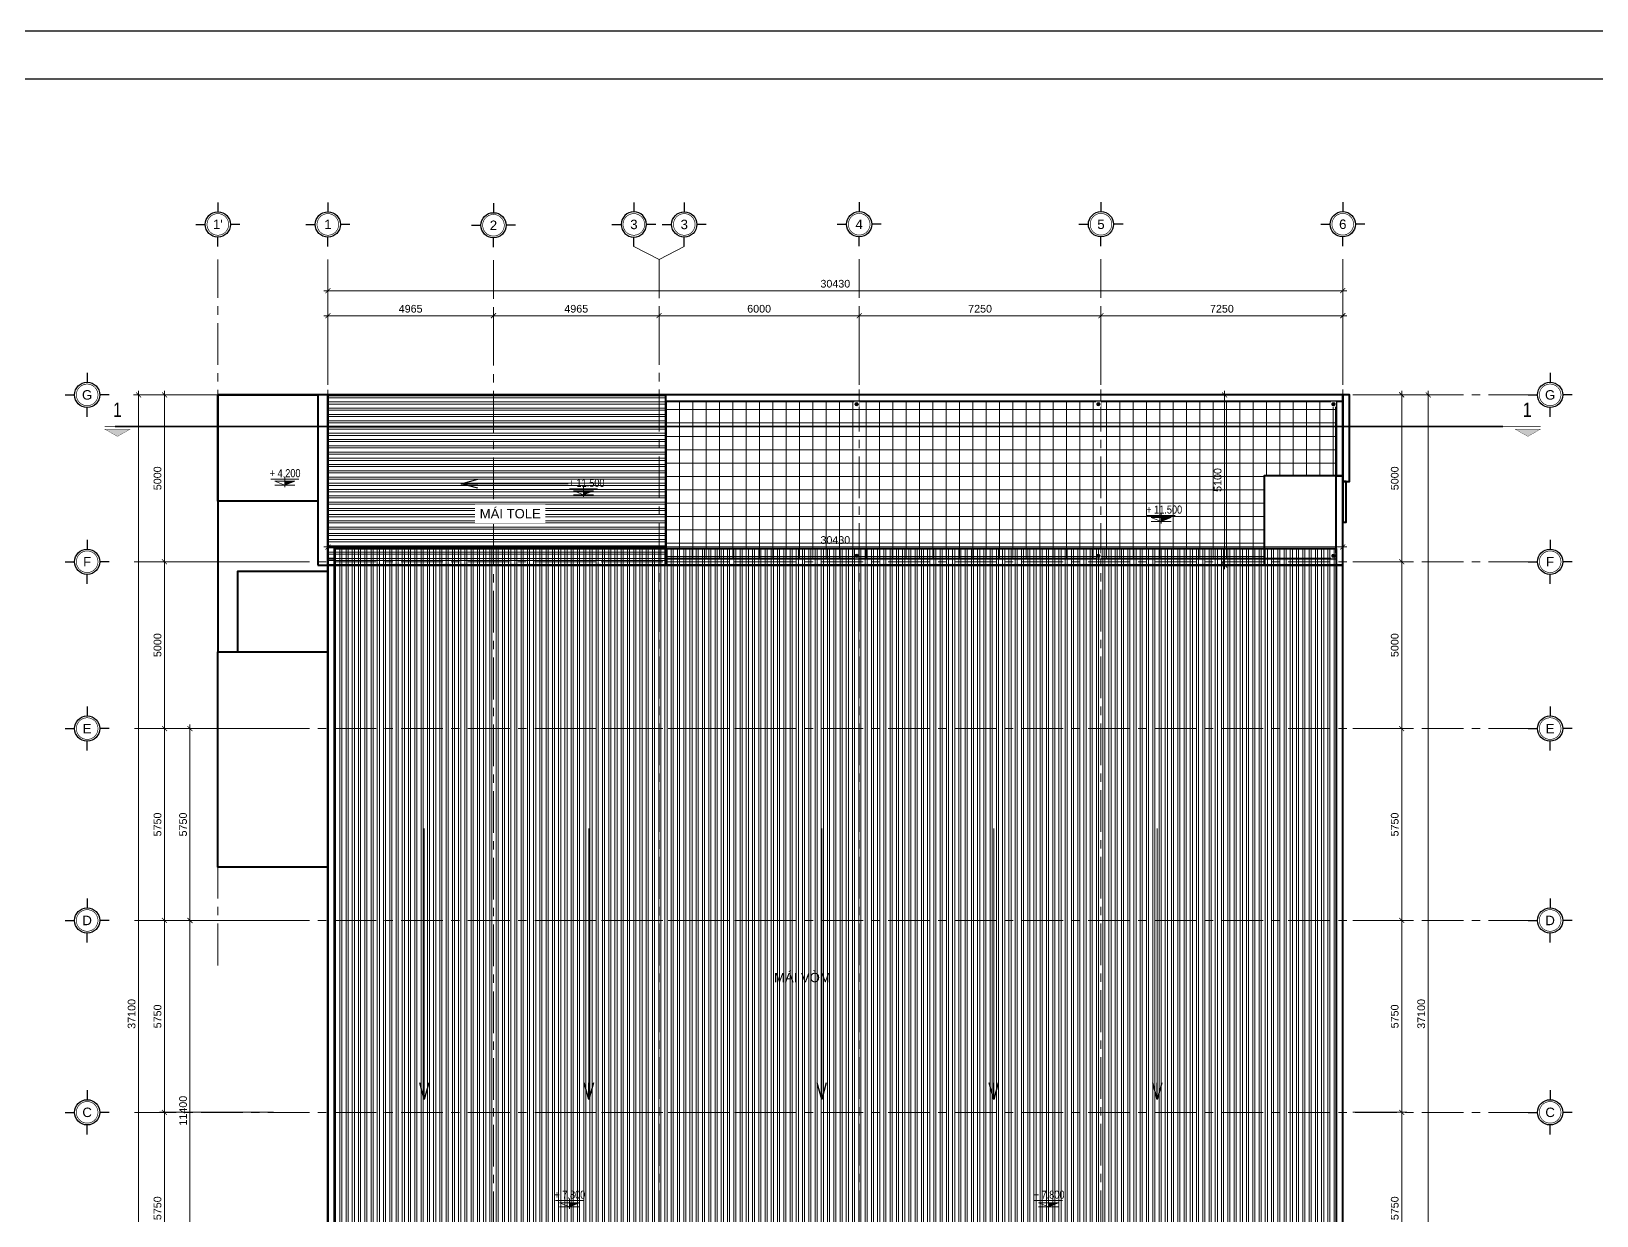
# Model space of a CAD drawing. Header units: millimetres. Extents: x 886808 to 1650903, y -1008069 to 230892.
# Drawn here: x 926097 to 973032, y -558884 to -523392 of the extents above; entities that cross this region are included whole.
import ezdxf
from ezdxf.enums import TextEntityAlignment as Align

# ---------------------------------------------------------------- set-up
doc = ezdxf.new("R2010")
doc.units = ezdxf.units.MM
for name, pattern in [('2nd Fl type B$0$$0$3.tuong bao ngoai$0$HIDDEN', [0.375, 0.25, -0.125]), ('CENTER', [2, 1.25, -0.25, 0.25, -0.25]), ('CENTER2', [28.575, 19.05, -3.175, 3.175, -3.175]), ('CONTINOUS', [0]), ('HIDDEN', [0.375, 0.25, -0.125]), ('HIDDEN2', [0.1875, 0.125, -0.0625])]:
    doc.linetypes.add(name, pattern=pattern)
doc.layers.get('0').update_dxf_attribs({"lineweight": 0})
for name, color, linetype, lineweight in [('01- NET TUONG- 242', 242, 'Continuous', 40), ('06-Dim', 250, 'Continuous', 0), ('8l NET TO', 8, 'Continuous', 9), ('A-Wall', 113, 'Continuous', 30), ('A_Dim', 8, 'Continuous', 5), ('ADP_007_text', 7, 'Continuous', 15), ('ADP_137_symbol', 137, 'Continuous', 9), ('GHI CHU MAT CAT-EW', 6, 'Continuous', 5), ('I-FURN', 252, 'Continuous', 5), ('net truc', 250, 'CENTER2', 5), ('net vl', 33, 'Continuous', 5), ('Text', 250, 'Continuous', 25), ('thiết bị', 191, 'Continuous', 15)]:
    doc.layers.add(name, color=color, linetype=linetype, lineweight=lineweight)
doc.styles.add('ADP_HC_vni_HC', font='')
doc.styles.add('Arial', font='arial.ttf', dxfattribs={"height": 253.361452})
doc.styles.add('E1-R-0.8', font='arial.ttf', dxfattribs={"width": 0.8})
doc.styles.add('Roof Fl type B$0$GHICHUTHUONG', font='arial.ttf', dxfattribs={"width": 0.8})
doc.styles.add('TIÊU ĐỀ', font='arial.ttf', dxfattribs={"height": 230})
doc.styles.get('ADP_HC_vni_HC').set_extended_font_data('VNI-Helve-Condense')
doc.dimstyles.new('1-100', dxfattribs={"dimtxt": 230, "dimasz": 150, "dimexe": 150, "dimexo": 300, "dimgap": 90, "dimtad": 1, "dimdec": 0, "dimrnd": 5, "dimzin": 0, "dimtxsty": 'TIÊU ĐỀ', "dimblk": 'ARCHTICK', "dimcen": 100, "dimdle": 120, "dimclrd": 256, "dimclre": 256, "dimclrt": 2, "dimadec": 0, "dimazin": 0, "dimtfac": 1, "dimtdec": 0, "dimtix": 1, "dimtmove": 1, "dimatfit": 3, "dimldrblk": 'OPEN30', "dimfxl": 900, "dimtolj": 1, "dimtzin": 0, "dimlwd": 13, "dimlwe": 13, "dimarcsym": 1})

# ---------------------------------------------------------------- blocks, each defined once
blk = doc.blocks.new('*U900')
for p, q in [((0, 7), (0, 4)), ((-7, 0), (-4, 0)), ((0, -7), (0, -4)), ((7, 0), (4, 0))]:
    blk.add_line(p, q)
blk.add_circle((0, 0), 4)
at = {"layer": 'net truc', "color": 4, "linetype": 'CONTINOUS', "ltscale": 0.08, "const_width": 0.208}
blk.add_lwpolyline([(3.43, -0.02, 0.414214), (0.02, 3.43, 2.414214), (3.43, -0.02, 0.24166)], format="xyb", dxfattribs=at)
at = {"color": 7, "style": 'Arial', "flags": 8}
blk.add_attdef('DETAIL#', text='', height=3, dxfattribs=at).set_placement((0, 0), align=Align.MIDDLE_CENTER)
blk = doc.blocks.new('TRUC KHU BEP')
at = {"layer": '8l NET TO', "color": 251, "linetype": 'CENTER', "ltscale": 1000, "true_color": 0x636466, "transparency": 33554636}
for p, q in [((-3229, 20004), (-3229, 41158)), ((70, -3999), (70, 41158)), ((5035, -4024), (5035, 41133)), ((10000, -3999), (10000, 41158)), ((-5729, 37100), (13215, 37100)), ((-5735, 32100), (13215, 32100)), ((-5729, 27100), (13215, 27100)), ((-5729, 21350), (13215, 21350)), ((-5729, 15600), (13215, 15600))]:
    blk.add_line(p, q, dxfattribs=at)
blk.add_lwpolyline([(9244, 41547), (10000, 41158)], dxfattribs=at)
at = {"layer": 'Text', "transparency": 33554636, "xscale": 94.41941626506186, "yscale": 94.41941626506186, "zscale": 94.41941626506186}
for p, values in [((-3229, 42208), {'DETAIL#': "1'"}), ((70, 42208), {'DETAIL#': '1'}), ((5035, 42183), {'DETAIL#': '2'}), ((-7148, 37100), {'DETAIL#': 'G'}), ((-7148, 32100), {'DETAIL#': 'F'}), ((-7148, 27100), {'DETAIL#': 'E'}), ((-7148, 21350), {'DETAIL#': 'D'}), ((-7148, 15600), {'DETAIL#': 'C'})]:
    blk.add_blockref('*U900', p, dxfattribs=at).add_auto_attribs(values)
at = {"layer": 'Text', "transparency": 33554636}
ref = blk.add_blockref('*U900', (9244, 42208), dxfattribs=dict(at, xscale=-94.41941626506186, yscale=94.41941626506186, zscale=94.41941626506186))
ref.add_attrib('DETAIL#', '3', dxfattribs={"layer": '0', "color": 7, "height": 283, "style": 'Arial', "flags": 8}).set_placement((9246, 42208), align=Align.MIDDLE_CENTER)
blk = doc.blocks.new('_ArchTick')
at = {"color": 0, "linetype": 'ByBlock', "const_width": 0.15}
blk.add_lwpolyline([(-0.5, -0.5), (0.5, 0.5)], dxfattribs=at)
blk = doc.blocks.new('*D263')
at = {"layer": 'A_Dim', "lineweight": 13, "transparency": 16777216}
for p, q in [((933246, -544287), (929939, -544287)), ((930089, -550157), (930089, -544167)), ((933270, -550037), (929939, -550037))]:
    blk.add_line(p, q, dxfattribs=at)
at = {"layer": 'Defpoints', "color": 0, "transparency": 16777216}
for p in [(930089, -544287), (933546, -544287), (933570, -550037)]:
    blk.add_point(p, dxfattribs=at)
at = {"layer": 'A_Dim', "lineweight": 13, "transparency": 16777216, "xscale": 150, "yscale": 150, "zscale": 150}
for p, rotation in [((930089, -544287), 90), ((930089, -550037), 270)]:
    blk.add_blockref('_ArchTick', p, dxfattribs=dict(at, rotation=rotation))
at = {"layer": 'A_Dim', "color": 2, "transparency": 16777216, "insert": (929881, -547162), "char_height": 230, "attachment_point": 5, "rotation": 90, "style": 'TIÊU ĐỀ'}
blk.add_mtext('\\A1;5750', dxfattribs=at)
blk = doc.blocks.new('_Open30')
at = {"color": 0, "linetype": 'ByBlock', "lineweight": -2}
for p, q in [((-1, 0.27), (0, 0)), ((0, 0), (-1, -0.27)), ((0, 0), (-1, 0))]:
    blk.add_line(p, q, dxfattribs=at)
blk = doc.blocks.new('*D264')
at = {"layer": 'A_Dim', "lineweight": 13, "transparency": 16777216}
for p, q in [((930089, -544407), (930089, -539167)), ((932419, -539287), (929939, -539287)), ((932419, -544287), (929939, -544287))]:
    blk.add_line(p, q, dxfattribs=at)
at = {"layer": 'Defpoints', "color": 0, "transparency": 16777216}
for p in [(930089, -539287), (932719, -539287), (932719, -544287)]:
    blk.add_point(p, dxfattribs=at)
at = {"layer": 'A_Dim', "lineweight": 13, "transparency": 16777216, "xscale": 150, "yscale": 150, "zscale": 150}
for p, rotation in [((930089, -539287), 90), ((930089, -544287), 270)]:
    blk.add_blockref('_ArchTick', p, dxfattribs=dict(at, rotation=rotation))
at = {"layer": 'A_Dim', "color": 2, "transparency": 16777216, "insert": (929881, -541787), "char_height": 230, "attachment_point": 5, "rotation": 90, "style": 'TIÊU ĐỀ'}
blk.add_mtext('\\A1;5000', dxfattribs=at)
blk = doc.blocks.new('*D265')
at = {"layer": 'A_Dim', "lineweight": 13, "transparency": 16777216}
for p, q in [((934594, -534287), (929163, -534287)), ((929313, -534167), (929313, -571507)), ((934594, -571387), (929163, -571387))]:
    blk.add_line(p, q, dxfattribs=at)
at = {"layer": 'Defpoints', "color": 0, "transparency": 16777216}
for p in [(934894, -534287), (929313, -571387), (934894, -571387)]:
    blk.add_point(p, dxfattribs=at)
at = {"layer": 'A_Dim', "lineweight": 13, "transparency": 16777216, "xscale": 150, "yscale": 150, "zscale": 150}
for p, rotation in [((929313, -534287), 90), ((929313, -571387), 270)]:
    blk.add_blockref('_ArchTick', p, dxfattribs=dict(at, rotation=rotation))
at = {"layer": 'A_Dim', "color": 2, "transparency": 16777216, "insert": (929105, -552837), "char_height": 230, "attachment_point": 5, "rotation": 90, "style": 'TIÊU ĐỀ'}
blk.add_mtext('\\A1;37100', dxfattribs=at)
blk = doc.blocks.new('*D268')
at = {"layer": 'A_Dim', "lineweight": 13, "transparency": 16777216}
for p, q in [((950919, -533987), (950919, -531764)), ((958169, -533987), (958169, -531764)), ((950799, -531914), (958289, -531914))]:
    blk.add_line(p, q, dxfattribs=at)
at = {"layer": 'Defpoints', "color": 0, "transparency": 16777216}
for p in [(958169, -531914), (950919, -534287), (958169, -534287)]:
    blk.add_point(p, dxfattribs=at)
at = {"layer": 'A_Dim', "lineweight": 13, "transparency": 16777216, "xscale": 150, "yscale": 150, "zscale": 150, "rotation": 180}
blk.add_blockref('_ArchTick', (950919, -531914), dxfattribs=at)
at = {"layer": 'A_Dim', "lineweight": 13, "transparency": 16777216, "xscale": 150, "yscale": 150, "zscale": 150}
blk.add_blockref('_ArchTick', (958169, -531914), dxfattribs=at)
at = {"layer": 'A_Dim', "color": 2, "transparency": 16777216, "insert": (954544, -531707), "char_height": 230, "attachment_point": 5, "style": 'TIÊU ĐỀ'}
blk.add_mtext('\\A1;7250', dxfattribs=at)
blk = doc.blocks.new('*D635')
at = {"layer": 'A_Dim', "lineweight": 13, "transparency": 16777216}
for p, q in [((958169, -533987), (958169, -531764)), ((965419, -533987), (965419, -531764)), ((958049, -531914), (965539, -531914))]:
    blk.add_line(p, q, dxfattribs=at)
at = {"layer": 'Defpoints', "color": 0, "transparency": 16777216}
for p in [(965419, -531914), (958169, -534287), (965419, -534287)]:
    blk.add_point(p, dxfattribs=at)
at = {"layer": 'A_Dim', "lineweight": 13, "transparency": 16777216, "xscale": 150, "yscale": 150, "zscale": 150, "rotation": 180}
blk.add_blockref('_ArchTick', (958169, -531914), dxfattribs=at)
at = {"layer": 'A_Dim', "lineweight": 13, "transparency": 16777216, "xscale": 150, "yscale": 150, "zscale": 150}
blk.add_blockref('_ArchTick', (965419, -531914), dxfattribs=at)
at = {"layer": 'A_Dim', "color": 2, "transparency": 16777216, "insert": (961794, -531707), "char_height": 230, "attachment_point": 5, "style": 'TIÊU ĐỀ'}
blk.add_mtext('\\A1;7250', dxfattribs=at)
blk = doc.blocks.new('*D636')
at = {"layer": 'A_Dim', "lineweight": 13, "transparency": 16777216}
for p, q in [((965539, -531164), (934869, -531164)), ((934989, -533987), (934989, -531014)), ((965419, -533987), (965419, -531014))]:
    blk.add_line(p, q, dxfattribs=at)
at = {"layer": 'Defpoints', "color": 0, "transparency": 16777216}
for p in [(934989, -531164), (934989, -534287), (965419, -534287)]:
    blk.add_point(p, dxfattribs=at)
at = {"layer": 'A_Dim', "lineweight": 13, "transparency": 16777216, "xscale": 150, "yscale": 150, "zscale": 150, "rotation": 180}
blk.add_blockref('_ArchTick', (934989, -531164), dxfattribs=at)
at = {"layer": 'A_Dim', "lineweight": 13, "transparency": 16777216, "xscale": 150, "yscale": 150, "zscale": 150}
blk.add_blockref('_ArchTick', (965419, -531164), dxfattribs=at)
at = {"layer": 'A_Dim', "color": 2, "transparency": 16777216, "insert": (950204, -530957), "char_height": 230, "attachment_point": 5, "style": 'TIÊU ĐỀ'}
blk.add_mtext('\\A1;30430', dxfattribs=at)
blk = doc.blocks.new('*D639')
at = {"layer": 'A_Dim', "lineweight": 13, "transparency": 16777216}
for p, q in [((967185, -561657), (967185, -555667)), ((965719, -555787), (967335, -555787)), ((965719, -561537), (967335, -561537))]:
    blk.add_line(p, q, dxfattribs=at)
at = {"layer": 'Defpoints', "color": 0, "transparency": 16777216}
for p in [(965419, -555787), (967185, -555787), (965419, -561537)]:
    blk.add_point(p, dxfattribs=at)
at = {"layer": 'A_Dim', "lineweight": 13, "transparency": 16777216, "xscale": 150, "yscale": 150, "zscale": 150}
for p, rotation in [((967185, -555787), 90), ((967185, -561537), 270)]:
    blk.add_blockref('_ArchTick', p, dxfattribs=dict(at, rotation=rotation))
at = {"layer": 'A_Dim', "color": 2, "transparency": 16777216, "insert": (966977, -558662), "char_height": 230, "attachment_point": 5, "rotation": 90, "style": 'TIÊU ĐỀ'}
blk.add_mtext('\\A1;5750', dxfattribs=at)
blk = doc.blocks.new('*D629')
at = {"layer": 'A_Dim', "lineweight": 13, "transparency": 16777216}
for p, q in [((965719, -550037), (967335, -550037)), ((967185, -555907), (967185, -549917)), ((965719, -555787), (967335, -555787))]:
    blk.add_line(p, q, dxfattribs=at)
at = {"layer": 'Defpoints', "color": 0, "transparency": 16777216}
for p in [(965419, -550037), (967185, -550037), (965419, -555787)]:
    blk.add_point(p, dxfattribs=at)
at = {"layer": 'A_Dim', "lineweight": 13, "transparency": 16777216, "xscale": 150, "yscale": 150, "zscale": 150}
for p, rotation in [((967185, -550037), 90), ((967185, -555787), 270)]:
    blk.add_blockref('_ArchTick', p, dxfattribs=dict(at, rotation=rotation))
at = {"layer": 'A_Dim', "color": 2, "transparency": 16777216, "insert": (966977, -552912), "char_height": 230, "attachment_point": 5, "rotation": 90, "style": 'TIÊU ĐỀ'}
blk.add_mtext('\\A1;5750', dxfattribs=at)
blk = doc.blocks.new('*D630')
at = {"layer": 'A_Dim', "lineweight": 13, "transparency": 16777216}
for p, q in [((965719, -544287), (967335, -544287)), ((967185, -550157), (967185, -544167)), ((965719, -550037), (967335, -550037))]:
    blk.add_line(p, q, dxfattribs=at)
at = {"layer": 'Defpoints', "color": 0, "transparency": 16777216}
for p in [(965419, -544287), (967185, -544287), (965419, -550037)]:
    blk.add_point(p, dxfattribs=at)
at = {"layer": 'A_Dim', "lineweight": 13, "transparency": 16777216, "xscale": 150, "yscale": 150, "zscale": 150}
for p, rotation in [((967185, -544287), 90), ((967185, -550037), 270)]:
    blk.add_blockref('_ArchTick', p, dxfattribs=dict(at, rotation=rotation))
at = {"layer": 'A_Dim', "color": 2, "transparency": 16777216, "insert": (966977, -547162), "char_height": 230, "attachment_point": 5, "rotation": 90, "style": 'TIÊU ĐỀ'}
blk.add_mtext('\\A1;5750', dxfattribs=at)
blk = doc.blocks.new('*D631')
at = {"layer": 'A_Dim', "lineweight": 13, "transparency": 16777216}
for p, q in [((967185, -544407), (967185, -539167)), ((965719, -539287), (967335, -539287)), ((965719, -544287), (967335, -544287))]:
    blk.add_line(p, q, dxfattribs=at)
at = {"layer": 'Defpoints', "color": 0, "transparency": 16777216}
for p in [(965419, -539287), (967185, -539287), (965419, -544287)]:
    blk.add_point(p, dxfattribs=at)
at = {"layer": 'A_Dim', "lineweight": 13, "transparency": 16777216, "xscale": 150, "yscale": 150, "zscale": 150}
for p, rotation in [((967185, -539287), 90), ((967185, -544287), 270)]:
    blk.add_blockref('_ArchTick', p, dxfattribs=dict(at, rotation=rotation))
at = {"layer": 'A_Dim', "color": 2, "transparency": 16777216, "insert": (966977, -541787), "char_height": 230, "attachment_point": 5, "rotation": 90, "style": 'TIÊU ĐỀ'}
blk.add_mtext('\\A1;5000', dxfattribs=at)
blk = doc.blocks.new('*D632')
at = {"layer": 'A_Dim', "lineweight": 13, "transparency": 16777216}
for p, q in [((965719, -534287), (967335, -534287)), ((967185, -539407), (967185, -534167)), ((965719, -539287), (967335, -539287))]:
    blk.add_line(p, q, dxfattribs=at)
at = {"layer": 'Defpoints', "color": 0, "transparency": 16777216}
for p in [(965419, -534287), (967185, -534287), (965419, -539287)]:
    blk.add_point(p, dxfattribs=at)
at = {"layer": 'A_Dim', "lineweight": 13, "transparency": 16777216, "xscale": 150, "yscale": 150, "zscale": 150}
for p, rotation in [((967185, -534287), 90), ((967185, -539287), 270)]:
    blk.add_blockref('_ArchTick', p, dxfattribs=dict(at, rotation=rotation))
at = {"layer": 'A_Dim', "color": 2, "transparency": 16777216, "insert": (966977, -536787), "char_height": 230, "attachment_point": 5, "rotation": 90, "style": 'TIÊU ĐỀ'}
blk.add_mtext('\\A1;5000', dxfattribs=at)
blk = doc.blocks.new('*D633')
at = {"layer": 'A_Dim', "lineweight": 13, "transparency": 16777216}
for p, q in [((965719, -534287), (968128, -534287)), ((967978, -534167), (967978, -571507)), ((965219, -571387), (968128, -571387))]:
    blk.add_line(p, q, dxfattribs=at)
at = {"layer": 'Defpoints', "color": 0, "transparency": 16777216}
for p in [(965419, -534287), (964919, -571387), (967978, -571387)]:
    blk.add_point(p, dxfattribs=at)
at = {"layer": 'A_Dim', "lineweight": 13, "transparency": 16777216, "xscale": 150, "yscale": 150, "zscale": 150}
for p, rotation in [((967978, -534287), 90), ((967978, -571387), 270)]:
    blk.add_blockref('_ArchTick', p, dxfattribs=dict(at, rotation=rotation))
at = {"layer": 'A_Dim', "color": 2, "transparency": 16777216, "insert": (967771, -552837), "char_height": 230, "attachment_point": 5, "rotation": 90, "style": 'TIÊU ĐỀ'}
blk.add_mtext('\\A1;37100', dxfattribs=at)
blk = doc.blocks.new('cao độ')
at = {"layer": 'ADP_137_symbol'}
blk.add_hatch(color=0, dxfattribs=at).paths.add_polyline_path([(0, 1), (0, 0), (2.5, 1)])
at = {"layer": 'ADP_137_symbol', "color": 0}
for points in [[(-3.5, 1.5), (3.5, 1.5)], [(-2.5, 1), (2.5, 1), (0, 0), (-2.5, 1)], [(-2.5, 0), (2.5, 0)], [(0, 2), (0, -0.5)]]:
    blk.add_lwpolyline(points, dxfattribs=at)
at = {"layer": 'ADP_007_text', "style": 'ADP_HC_vni_HC'}
blk.add_attdef('A', (-3.75, 2), '', height=2, dxfattribs=at)
blk = doc.blocks.new('*D269')
at = {"layer": 'A_Dim', "lineweight": 13, "transparency": 16777216}
for p, q in [((934223, -550037), (929939, -550037)), ((930089, -555907), (930089, -549917)), ((933357, -555787), (929939, -555787))]:
    blk.add_line(p, q, dxfattribs=at)
at = {"layer": 'Defpoints', "color": 0, "transparency": 16777216}
for p in [(930089, -550037), (934523, -550037), (933657, -555787)]:
    blk.add_point(p, dxfattribs=at)
at = {"layer": 'A_Dim', "lineweight": 13, "transparency": 16777216, "xscale": 150, "yscale": 150, "zscale": 150}
for p, rotation in [((930089, -550037), 90), ((930089, -555787), 270)]:
    blk.add_blockref('_ArchTick', p, dxfattribs=dict(at, rotation=rotation))
at = {"layer": 'A_Dim', "color": 2, "transparency": 16777216, "insert": (929881, -552912), "char_height": 230, "attachment_point": 5, "rotation": 90, "style": 'TIÊU ĐỀ'}
blk.add_mtext('\\A1;5750', dxfattribs=at)
blk = doc.blocks.new('*D270')
at = {"layer": 'A_Dim', "lineweight": 13, "transparency": 16777216}
for p, q in [((930089, -555667), (930089, -561657)), ((933357, -555787), (929939, -555787)), ((930982, -561537), (929939, -561537))]:
    blk.add_line(p, q, dxfattribs=at)
at = {"layer": 'Defpoints', "color": 0, "transparency": 16777216}
for p in [(933657, -555787), (930089, -561537), (931282, -561537)]:
    blk.add_point(p, dxfattribs=at)
at = {"layer": 'A_Dim', "lineweight": 13, "transparency": 16777216, "xscale": 150, "yscale": 150, "zscale": 150}
for p, rotation in [((930089, -555787), 90), ((930089, -561537), 270)]:
    blk.add_blockref('_ArchTick', p, dxfattribs=dict(at, rotation=rotation))
at = {"layer": 'A_Dim', "color": 2, "transparency": 16777216, "insert": (929881, -558662), "char_height": 230, "attachment_point": 5, "rotation": 90, "style": 'TIÊU ĐỀ'}
blk.add_mtext('\\A1;5750', dxfattribs=at)
blk = doc.blocks.new('*D272')
at = {"layer": 'A_Dim', "lineweight": 13, "transparency": 16777216}
for p, q in [((944919, -533350), (944919, -531764)), ((950919, -533987), (950919, -531764)), ((951039, -531914), (944799, -531914))]:
    blk.add_line(p, q, dxfattribs=at)
at = {"layer": 'Defpoints', "color": 0, "transparency": 16777216}
for p in [(944919, -531914), (944919, -533650), (950919, -534287)]:
    blk.add_point(p, dxfattribs=at)
at = {"layer": 'A_Dim', "lineweight": 13, "transparency": 16777216, "xscale": 150, "yscale": 150, "zscale": 150, "rotation": 180}
blk.add_blockref('_ArchTick', (944919, -531914), dxfattribs=at)
at = {"layer": 'A_Dim', "lineweight": 13, "transparency": 16777216, "xscale": 150, "yscale": 150, "zscale": 150}
blk.add_blockref('_ArchTick', (950919, -531914), dxfattribs=at)
at = {"layer": 'A_Dim', "color": 2, "transparency": 16777216, "insert": (947919, -531707), "char_height": 230, "attachment_point": 5, "style": 'TIÊU ĐỀ'}
blk.add_mtext('\\A1;6000', dxfattribs=at)
blk = doc.blocks.new('*D273')
at = {"layer": 'A_Dim', "lineweight": 13, "transparency": 16777216}
for p, q in [((939953, -532822), (939953, -531764)), ((944919, -533350), (944919, -531764)), ((945039, -531914), (939833, -531914))]:
    blk.add_line(p, q, dxfattribs=at)
at = {"layer": 'Defpoints', "color": 0, "transparency": 16777216}
for p in [(939953, -531914), (939953, -533122), (944919, -533650)]:
    blk.add_point(p, dxfattribs=at)
at = {"layer": 'A_Dim', "lineweight": 13, "transparency": 16777216, "xscale": 150, "yscale": 150, "zscale": 150, "rotation": 180}
blk.add_blockref('_ArchTick', (939953, -531914), dxfattribs=at)
at = {"layer": 'A_Dim', "lineweight": 13, "transparency": 16777216, "xscale": 150, "yscale": 150, "zscale": 150}
blk.add_blockref('_ArchTick', (944919, -531914), dxfattribs=at)
at = {"layer": 'A_Dim', "color": 2, "transparency": 16777216, "insert": (942436, -531707), "char_height": 230, "attachment_point": 5, "style": 'TIÊU ĐỀ'}
blk.add_mtext('\\A1;4965', dxfattribs=at)
blk = doc.blocks.new('*D274')
at = {"layer": 'A_Dim', "lineweight": 13, "transparency": 16777216}
for p, q in [((934989, -533987), (934989, -531764)), ((939953, -532822), (939953, -531764)), ((940073, -531914), (934869, -531914))]:
    blk.add_line(p, q, dxfattribs=at)
at = {"layer": 'Defpoints', "color": 0, "transparency": 16777216}
for p in [(934989, -531914), (939953, -533122), (934989, -534287)]:
    blk.add_point(p, dxfattribs=at)
at = {"layer": 'A_Dim', "lineweight": 13, "transparency": 16777216, "xscale": 150, "yscale": 150, "zscale": 150, "rotation": 180}
blk.add_blockref('_ArchTick', (934989, -531914), dxfattribs=at)
at = {"layer": 'A_Dim', "lineweight": 13, "transparency": 16777216, "xscale": 150, "yscale": 150, "zscale": 150}
blk.add_blockref('_ArchTick', (939953, -531914), dxfattribs=at)
at = {"layer": 'A_Dim', "color": 2, "transparency": 16777216, "insert": (937471, -531707), "char_height": 230, "attachment_point": 5, "style": 'TIÊU ĐỀ'}
blk.add_mtext('\\A1;4965', dxfattribs=at)
blk = doc.blocks.new('*D275')
at = {"layer": 'A_Dim', "lineweight": 13, "transparency": 16777216}
for p, q in [((933980, -534287), (929939, -534287)), ((930089, -534167), (930089, -539407)), ((934158, -539287), (929939, -539287))]:
    blk.add_line(p, q, dxfattribs=at)
at = {"layer": 'Defpoints', "color": 0, "transparency": 16777216}
for p in [(934280, -534287), (930089, -539287), (934458, -539287)]:
    blk.add_point(p, dxfattribs=at)
at = {"layer": 'A_Dim', "lineweight": 13, "transparency": 16777216, "xscale": 150, "yscale": 150, "zscale": 150}
for p, rotation in [((930089, -534287), 90), ((930089, -539287), 270)]:
    blk.add_blockref('_ArchTick', p, dxfattribs=dict(at, rotation=rotation))
at = {"layer": 'A_Dim', "color": 2, "transparency": 16777216, "insert": (929881, -536787), "char_height": 230, "attachment_point": 5, "rotation": 90, "style": 'TIÊU ĐỀ'}
blk.add_mtext('\\A1;5000', dxfattribs=at)
blk = doc.blocks.new('*D258')
at = {"layer": 'A_Dim', "lineweight": 13, "transparency": 16777216}
for p, q in [((931333, -550037), (930704, -550037)), ((930854, -561557), (930854, -549917)), ((934789, -561437), (930704, -561437))]:
    blk.add_line(p, q, dxfattribs=at)
at = {"layer": 'Defpoints', "color": 0, "transparency": 16777216}
for p in [(930854, -550037), (931633, -550037), (935089, -561437)]:
    blk.add_point(p, dxfattribs=at)
at = {"layer": 'A_Dim', "lineweight": 13, "transparency": 16777216, "xscale": 150, "yscale": 150, "zscale": 150}
for p, rotation in [((930854, -550037), 90), ((930854, -561437), 270)]:
    blk.add_blockref('_ArchTick', p, dxfattribs=dict(at, rotation=rotation))
at = {"layer": 'A_Dim', "color": 2, "transparency": 16777216, "insert": (930647, -555737), "char_height": 230, "attachment_point": 5, "rotation": 90, "style": 'TIÊU ĐỀ'}
blk.add_mtext('\\A1;11400', dxfattribs=at)
blk = doc.blocks.new('*D627')
at = {"layer": 'A_Dim', "lineweight": 13, "transparency": 16777216}
for p, q in [((934989, -538887), (934989, -538695)), ((965419, -538671), (965419, -538695)), ((965539, -538845), (934869, -538845))]:
    blk.add_line(p, q, dxfattribs=at)
at = {"layer": 'Defpoints', "color": 0, "transparency": 16777216}
for p in [(934989, -538845), (934989, -539187), (965419, -538971)]:
    blk.add_point(p, dxfattribs=at)
at = {"layer": 'A_Dim', "lineweight": 13, "transparency": 16777216, "xscale": 150, "yscale": 150, "zscale": 150, "rotation": 180}
blk.add_blockref('_ArchTick', (934989, -538845), dxfattribs=at)
at = {"layer": 'A_Dim', "lineweight": 13, "transparency": 16777216, "xscale": 150, "yscale": 150, "zscale": 150}
blk.add_blockref('_ArchTick', (965419, -538845), dxfattribs=at)
at = {"layer": 'A_Dim', "color": 2, "transparency": 16777216, "insert": (950204, -538638), "char_height": 230, "attachment_point": 5, "style": 'TIÊU ĐỀ'}
blk.add_mtext('\\A1;30430', dxfattribs=at)
blk = doc.blocks.new('*D1425')
at = {"layer": 'A_Dim', "lineweight": 13, "transparency": 16777216}
for p, q in [((961273, -534287), (962025, -534287)), ((961875, -539507), (961875, -534167)), ((961273, -539387), (962025, -539387))]:
    blk.add_line(p, q, dxfattribs=at)
at = {"layer": 'Defpoints', "color": 0, "transparency": 16777216}
for p in [(960973, -534287), (961875, -534287), (960973, -539387)]:
    blk.add_point(p, dxfattribs=at)
at = {"layer": 'A_Dim', "lineweight": 13, "transparency": 16777216, "xscale": 150, "yscale": 150, "zscale": 150}
for p, rotation in [((961875, -534287), 90), ((961875, -539387), 270)]:
    blk.add_blockref('_ArchTick', p, dxfattribs=dict(at, rotation=rotation))
at = {"layer": 'A_Dim', "color": 2, "transparency": 16777216, "insert": (961668, -536837), "char_height": 230, "attachment_point": 5, "rotation": 90, "style": 'TIÊU ĐỀ'}
blk.add_mtext('\\A1;5100', dxfattribs=at)
blk = doc.blocks.new('*U95')
blk.add_wipeout([(0, 0), (150, 0), (150, -150), (0, -150)])
for p, q in [((21, -83), (21, -65)), ((21, -65), (28, -65)), ((28, -83), (21, -83)), ((28, -65), (28, -83))]:
    blk.add_line(p, q)
at = {"lineweight": 5}
for p, q in [((68, -72), (35, -72)), ((68, -78), (35, -78)), ((68, -72), (45, -49)), ((68, -78), (45, -101)), ((72, -68), (49, -45)), ((72, -82), (49, -105)), ((72, -68), (72, -35)), ((72, -82), (72, -115)), ((78, -68), (78, -35)), ((78, -68), (101, -45)), ((78, -82), (101, -105)), ((78, -82), (78, -115)), ((82, -72), (105, -49)), ((82, -72), (115, -72)), ((82, -78), (115, -78)), ((82, -78), (105, -101))]:
    blk.add_line(p, q, dxfattribs=at)
at = {"extrusion": (0, 0, -1)}
blk.add_ellipse((75, -75), major_axis=(-35.4, -35.4), ratio=1, start_param=0.976909, end_param=6.905202, dxfattribs=at)
at = {"lineweight": 5, "extrusion": (0, 0, -1)}
for centre, major_axis, start_param, end_param in [((75, -75), (-28.3, -28.3), 0.860469, 1.495726), ((75, -75), (-28.3, -28.3), 0.07507, 0.710328), ((75, -75), (28.3, -28.3), 3.216663, 3.85192), ((75, -75), (28.3, -28.3), 0.860469, 1.495726), ((75, -75), (28.3, -28.3), 4.002061, 4.637318), ((75, -75), (-28.3, -28.3), -1.495726, -0.860469), ((75, -75), (-28.3, -28.3), 3.216663, 3.85192), ((75, -75), (28.3, -28.3), 5.572858, 6.208115), ((134, -76), (-10.4, -10.4), -0.028848, 1.623556)]:
    blk.add_ellipse(centre, major_axis=major_axis, ratio=1, start_param=start_param, end_param=end_param, dxfattribs=at)
blk = doc.blocks.new('*U125')
at = {"layer": 'GHI CHU MAT CAT-EW', "linetype": 'HIDDEN2', "lineweight": 35, "ltscale": 200, "transparency": 33554636}
h = blk.add_hatch(color=256, dxfattribs=at)
h.dxf.hatch_style = 1
h.paths.add_polyline_path([(2.38, -1.85), (0, -0.48), (4.75, -0.48)])
h = blk.add_hatch(color=256, dxfattribs=at)
h.dxf.hatch_style = 1
h.paths.add_polyline_path([(266.67, -1.85), (269.05, -0.48), (264.3, -0.48)])
at = {"layer": 'GHI CHU MAT CAT-EW', "linetype": 'HIDDEN', "lineweight": 35, "ltscale": 5, "transparency": 33554636, "const_width": 0.1}
for points in [[(0, 0), (8.08, 0)], [(269.05, 0), (260.97, 0)]]:
    blk.add_lwpolyline(points, dxfattribs=at)
at = {"layer": 'GHI CHU MAT CAT-EW', "linetype": 'HIDDEN2', "lineweight": 35, "ltscale": 200, "transparency": 33554636, "const_width": 0.0475}
for points in [[(0, -0.48), (4.75, -0.48), (2.38, -1.85), (0, -0.48)], [(269.05, -0.48), (264.3, -0.48), (266.67, -1.85), (269.05, -0.48)]]:
    blk.add_lwpolyline(points, dxfattribs=at)
at = {"layer": 'GHI CHU MAT CAT-EW', "color": 2, "transparency": 33554636, "style": 'E1-R-0.8', "width": 0.8}
for tag, p in [('B', (2.38, 1)), ('B.', (266.56, 1))]:
    blk.add_attdef(tag, text='', height=2.7, dxfattribs=at).set_placement(p, align=Align.BOTTOM_CENTER)
blk = doc.blocks.new('*D271')
at = {"layer": 'A_Dim', "lineweight": 13, "transparency": 16777216}
for p, q in [((932419, -544287), (930704, -544287)), ((930854, -550157), (930854, -544167)), ((931333, -550037), (930704, -550037))]:
    blk.add_line(p, q, dxfattribs=at)
at = {"layer": 'Defpoints', "color": 0, "transparency": 16777216}
for p in [(930854, -544287), (932719, -544287), (931633, -550037)]:
    blk.add_point(p, dxfattribs=at)
at = {"layer": 'A_Dim', "lineweight": 13, "transparency": 16777216, "xscale": 150, "yscale": 150, "zscale": 150}
for p, rotation in [((930854, -544287), 90), ((930854, -550037), 270)]:
    blk.add_blockref('_ArchTick', p, dxfattribs=dict(at, rotation=rotation))
at = {"layer": 'A_Dim', "color": 2, "transparency": 16777216, "insert": (930647, -547162), "char_height": 230, "attachment_point": 5, "rotation": 90, "style": 'TIÊU ĐỀ'}
blk.add_mtext('\\A1;5750', dxfattribs=at)

msp = doc.modelspace()

# ---------------------------------------------------------------- hatches: boundary and pattern name
at = {"layer": 'A_Dim', "transparency": 33554534}
h = msp.add_hatch(dxfattribs=at)
h.set_pattern_fill('ANSI32', color=256, scale=500, angle=135)
h.set_pattern_definition([(180, (0, 0), (-1e-14, -187.5), []), (180, (-62.5, 62.5), (-1e-14, -187.5), [])])
h.paths.add_polyline_path([(945118.6, -534286.7), (934988.6, -534286.7), (934988.6, -539387.2), (945118.6, -539387.2)])
h = msp.add_hatch(dxfattribs=at)
h.set_pattern_fill('_USER', color=256, scale=400, double=1, pattern_type=0)
h.set_pattern_definition([(0, (1699530.23, 6470.2), (0, 400), []), (90, (1699530.23, 6470.2), (-400, 2e-14), [])])
h.paths.add_polyline_path([(945118.6, -534486.7), (945118.6, -539187.2), (963058.6, -539187.2), (963058.6, -536717.2), (965218.6, -536717.2), (965218.6, -534486.7)])
h.paths.add_polyline_path([(944918.6, -571187.2), (956584.8, -571187.2), (956584.8, -567087.2), (965218.7, -567087.2), (965218.7, -561637.2), (944918.6, -561637.2)])

# ---------------------------------------------------------------- linework, layer by layer
at = {"layer": '01- NET TUONG- 242'}
for points in [[(931689.3, -541987.2), (932288.6, -541987.2), (932288.6, -539569.4), (934989, -539569.4), (934989.8, -534287.2), (931689.3, -534287.2)], [(931689.3, -534287.2), (934688.6, -534287.2), (934688.6, -537477), (931689.3, -537477)], [(934688.6, -539387.2), (934988.6, -539387.2), (934988.6, -534287.2), (934688.6, -534287.2)], [(945118.6, -534286.7), (934988.6, -534286.7), (934988.6, -539387.2), (945118.6, -539387.2)], [(934988.6, -548437.2), (931688.6, -548437.2), (931688.6, -541987.2), (934988.6, -541987.2)]]:
    msp.add_lwpolyline(points, close=True, dxfattribs=at)
at = {"layer": '01- NET TUONG- 242', "transparency": 33554636}
for points in [[(934988.6, -539387.2), (965418.6, -539387.2), (965418.6, -534286.7), (934988.6, -534286.7)], [(945118.6, -539187.2), (965218.6, -539187.2), (965218.6, -534486.7), (945118.6, -534486.7)], [(965218.6, -536716.7), (965418.6, -536716.7), (965418.6, -534486.7), (965218.6, -534486.7)], [(965418.6, -536886.7), (965618.6, -536886.7), (965618.6, -534286.7), (965418.6, -534286.7)], [(965418.6, -538102.2), (965518.6, -538102.2), (965518.6, -536886.7), (965418.6, -536886.7)], [(935188.6, -561637.2), (934988.6, -561637.2), (934988.6, -539187.2), (935188.6, -539187.2)], [(934988.6, -561437.2), (965418.6, -561437.2), (965418.6, -539387.2), (934988.6, -539387.2)]]:
    msp.add_lwpolyline(points, close=True, dxfattribs=at)
at = {"layer": '8l NET TO', "color": 251, "linetype": 'CENTER', "ltscale": 1000, "true_color": 0x636466, "transparency": 33554636}
for p, q in [((944918.6, -575380.2), (944918.6, -530223.2)), ((950918.6, -575380.2), (950918.6, -530223.2)), ((958168.6, -575380.2), (958168.6, -530223.2)), ((965418.6, -575380.2), (965418.6, -530223.2)), ((941785.5, -534287.2), (970974.1, -534287.2)), ((941785.5, -539287.2), (970974.1, -539287.2)), ((941785.5, -544287.2), (970974.1, -544287.2)), ((941785.5, -550037.2), (970974.1, -550037.2)), ((941785.5, -555787.2), (970974.1, -555787.2))]:
    msp.add_line(p, q, dxfattribs=at)
msp.add_lwpolyline([(945674.2, -529840.5), (944918.6, -530229)], dxfattribs=at)
at = {"layer": 'A-Wall', "linetype": 'Continuous', "transparency": 33554636}
msp.add_line((918816.7, -524810.9), (998270.2, -524810.9), dxfattribs=at)
at = {"layer": 'A_Dim', "transparency": 33554534}
msp.add_lwpolyline([(931688.6, -541987.2), (934988.6, -541987.2), (934988.6, -548437.2), (931688.6, -548437.2)], close=True, dxfattribs=at)
at = {"layer": 'Defpoints', "transparency": 33554636}
msp.add_lwpolyline([(915979, -582587), (999689.1, -582587), (999689.1, -523392.1), (915979, -523392.1)], close=True, dxfattribs=at)
at = {"layer": 'I-FURN', "linetype": '2nd Fl type B$0$$0$3.tuong bao ngoai$0$HIDDEN', "ltscale": 1000, "transparency": 33554636, "const_width": 50}
msp.add_lwpolyline([(928603, -535238), (970219.9, -535238)], dxfattribs=at)

# ---------------------------------------------------------------- block references
at = {"layer": '06-Dim', "ltscale": 50, "transparency": 33554636, "xscale": 120, "yscale": 120, "zscale": 120}
for p, values in [((933693.8, -536993.4), {'A': '+ 4.200'}), ((942655.5, -537286.7), {'A': '+ 11.500'}), ((959974.9, -538083.8), {'A': '+ 11.500'}), ((942232, -558614.2), {'A': '+ 7.800'}), ((956599.7, -558614.2), {'A': '+ 7.800'})]:
    msp.add_blockref('cao độ', p, dxfattribs=at).add_auto_attribs(values)
at = {"layer": 'A_Dim', "transparency": 33554534}
msp.add_blockref('TRUC KHU BEP', (934918.6, -571387.2), dxfattribs=at)
at = {"layer": 'Text', "transparency": 33554636, "xscale": 94.41941626506186, "yscale": 94.41941626506186, "zscale": 94.41941626506186}
for p, values in [((945674.2, -529179.5), {'DETAIL#': '3'}), ((950918.6, -529173.8), {'DETAIL#': '4'}), ((958168.6, -529173.8), {'DETAIL#': '5'}), ((965418.6, -529173.8), {'DETAIL#': '6'}), ((971635, -534287.2), {'DETAIL#': 'G'}), ((971635, -539287.2), {'DETAIL#': 'F'}), ((971635, -544287.2), {'DETAIL#': 'E'}), ((971635, -550037.2), {'DETAIL#': 'D'}), ((971635, -555787.2), {'DETAIL#': 'C'})]:
    msp.add_blockref('*U900', p, dxfattribs=at).add_auto_attribs(values)

# ---------------------------------------------------------------- dimensions: what is measured, and where the dimension line sits
at = {"layer": 'A_Dim', "transparency": 33554636}
for base, p1, p2, picture, middle in [((934988.6, -531164.1), (965418.6, -534286.7), (934988.6, -534286.7), '*D636', (950203.6, -530956.6)), ((934988.6, -531914.1), (939953.3, -533121.9), (934988.6, -534286.7), '*D274', (937471, -531706.7)), ((939953.3, -531914.1), (944918.6, -533649.5), (939953.3, -533121.9), '*D273', (942436, -531706.7)), ((944918.6, -531914.1), (950918.6, -534286.7), (944918.6, -533649.5), '*D272', (947918.6, -531706.7)), ((958168.6, -531914.1), (950918.6, -534286.7), (958168.6, -534286.7), '*D268', (954543.6, -531706.7)), ((965418.6, -531914.1), (958168.6, -534286.7), (965418.6, -534286.7), '*D635', (961793.6, -531706.7)), ((934988.6, -538845.2), (965418.6, -538971.4), (934988.6, -539187.2), '*D627', (950203.6, -538637.7))]:
    dim = msp.add_linear_dim(base=base, p1=p1, p2=p2, dimstyle='1-100', override={"dimscale": 1}, dxfattribs=at)
    dim.commit()
    dim.dimension.update_dxf_attribs({"geometry": picture, "text_midpoint": middle})
for base, p1, p2, picture, middle in [((929312.6, -571387.2), (934893.6, -534287.2), (934893.6, -571387.2), '*D265', (929105.1, -552837.2)), ((930088.6, -539287.2), (934280.3, -534287.2), (934458.4, -539287.2), '*D275', (929881.2, -536787.2)), ((961875.3694, -534286.7472), (960973.3086, -539387.2153), (960973.3086, -534286.7472), '*D1425', (961667.9377, -536836.9812)), ((967978.4, -571387.2), (965418.6, -534287.2), (964918.6, -571387.2), '*D633', (967770.9, -552837.2)), ((967184.7, -534287.2), (965418.6, -539287.2), (965418.6, -534287.2), '*D632', (966977.3, -536787.2)), ((930088.6, -539287.2), (932718.6, -544287.2), (932718.6, -539287.2), '*D264', (929881.2, -541787.2)), ((967184.7, -539287.2), (965418.6, -544287.2), (965418.6, -539287.2), '*D631', (966977.3, -541787.2)), ((930088.6, -544287.2), (933569.5, -550037.2), (933546.1, -544287.2), '*D263', (929881.2, -547162.2)), ((967184.7, -544287.2), (965418.6, -550037.2), (965418.6, -544287.2), '*D630', (966977.3, -547162.2)), ((930088.6, -550037.2), (933656.6, -555787.2), (934523.4, -550037.2), '*D269', (929881.2, -552912.2)), ((930854.1, -550037.2), (935088.6, -561437.2), (931632.6, -550037.2), '*D258', (930646.7, -555737.2)), ((967184.7, -550037.2), (965418.6, -555787.2), (965418.6, -550037.2), '*D629', (966977.3, -552912.2)), ((930088.6, -561537.2), (933656.6, -555787.2), (931282, -561537.2), '*D270', (929881.2, -558662.2)), ((967184.7, -555787.2), (965418.6, -561537.2), (965418.6, -555787.2), '*D639', (966977.3, -558662.2))]:
    dim = msp.add_linear_dim(base=base, p1=p1, p2=p2, angle=90, dimstyle='1-100', override={"dimscale": 1}, dxfattribs=at)
    dim.commit()
    dim.dimension.update_dxf_attribs({"geometry": picture, "text_midpoint": middle})
dim = msp.add_linear_dim(base=(930854.1, -544287.2), p1=(931632.6, -550037.2), p2=(932718.6, -544287.2), angle=90, dimstyle='1-100', dxfattribs=at)
dim.commit()
dim.dimension.update_dxf_attribs({"geometry": '*D271', "text_midpoint": (930646.7, -547162.2)})

# ---------------------------------------------------------------- leaders
at = {"layer": '01- NET TUONG- 242'}
for points, override in [([(938981.8, -536950), (942189.2, -536950)], {"dimasz": 500, "dimgap": 90, "dimtad": 0}), ([(937876, -555398.5), (937876, -547284)], {"dimasz": 500, "dimtad": 0}), ([(942813, -555398.5), (942813, -547284)], {"dimasz": 500, "dimtad": 0}), ([(954954.5, -555398.5), (954954.5, -547284)], {"dimasz": 500, "dimtad": 0}), ([(959855, -555398.5), (959855, -547284)], {"dimasz": 500, "dimtad": 0})]:
    msp.add_leader(points, dimstyle='1-100', override=override, dxfattribs=at)

# ---------------------------------------------------------------- next in the draw order: block references
at = {"layer": 'thiết bị', "transparency": 33554636, "xscale": -1, "rotation": 180}
for p in [(950768.6, -534636.7), (958018.6, -534636.7), (965068.6, -534636.7), (950768.6, -539187.2), (958018.6, -539187.2), (965068.6, -539187.2)]:
    msp.add_blockref('*U95', p, dxfattribs=at)

# ---------------------------------------------------------------- next in the draw order: texts
at = {"layer": 'net vl', "ltscale": 300, "transparency": 33554636, "char_height": 280.709, "attachment_point": 5, "style": 'Roof Fl type B$0$GHICHUTHUONG', "bg_fill": 2}
for s, insert in [('{\\W1;MÁI TOLE}', (940457.5, -537848.5)), ('{\\W1;MÁI VÒM}', (949216.2, -551749.7))]:
    msp.add_mtext(s, dxfattribs=dict(at, insert=insert))

# ---------------------------------------------------------------- next in the draw order: hatches: boundary and pattern name
at = {"layer": 'A_Dim', "transparency": 33554534}
h = msp.add_hatch(dxfattribs=at)
h.set_pattern_fill('ANSI32', color=256, scale=500, angle=45)
h.set_pattern_definition([(90, (-764341.64, -184055.1), (-187.5, 0), []), (90, (-764279.14, -183992.6), (-187.5, 0), [])])
h.paths.add_polyline_path([(935188.6, -538887.2), (965218.7, -538887.2), (965218.7, -561937.2), (935188.6, -561937.2)])

# ---------------------------------------------------------------- next in the draw order: linework, layer by layer
at = {"layer": '01- NET TUONG- 242', "transparency": 33554636}
for points in [[(963058.6, -539387.7), (965418.6, -539387.7), (965418.6, -536717.2), (963058.6, -536717.2)], [(935188.6, -538887.2), (965218.7, -538887.2), (965218.7, -561937.2), (935188.6, -561937.2)], [(965218.7, -561637.2), (965418.6, -561637.2), (965418.6, -539387.2), (965218.7, -539387.2)]]:
    msp.add_lwpolyline(points, close=True, dxfattribs=at)

# ---------------------------------------------------------------- next in the draw order: block references
at = {"transparency": 33554636}
ref = msp.add_blockref('*U125', (928299.4, -535238), dxfattribs=dict(at, xscale=160, yscale=160, zscale=160))
ref.add_attrib('B.', '1', dxfattribs={"layer": 'GHI CHU MAT CAT-EW', "color": 2, "height": 432, "style": 'E1-R-0.8', "width": 0.8}).set_placement((970948.3, -535078), align=Align.BOTTOM_CENTER)
ref.add_attrib('B', '1', dxfattribs={"layer": 'GHI CHU MAT CAT-EW', "color": 2, "height": 432, "style": 'E1-R-0.8', "width": 0.8}).set_placement((928679.6, -535078), align=Align.BOTTOM_CENTER)

# ---------------------------------------------------------------- next in the draw order: leaders
at = {"layer": '01- NET TUONG- 242'}
msp.add_leader([(949798, -555398.5), (949798, -547284)], dimstyle='1-100', override={"dimasz": 500, "dimtad": 0}, dxfattribs=at)

doc.saveas('drawing.dxf')
